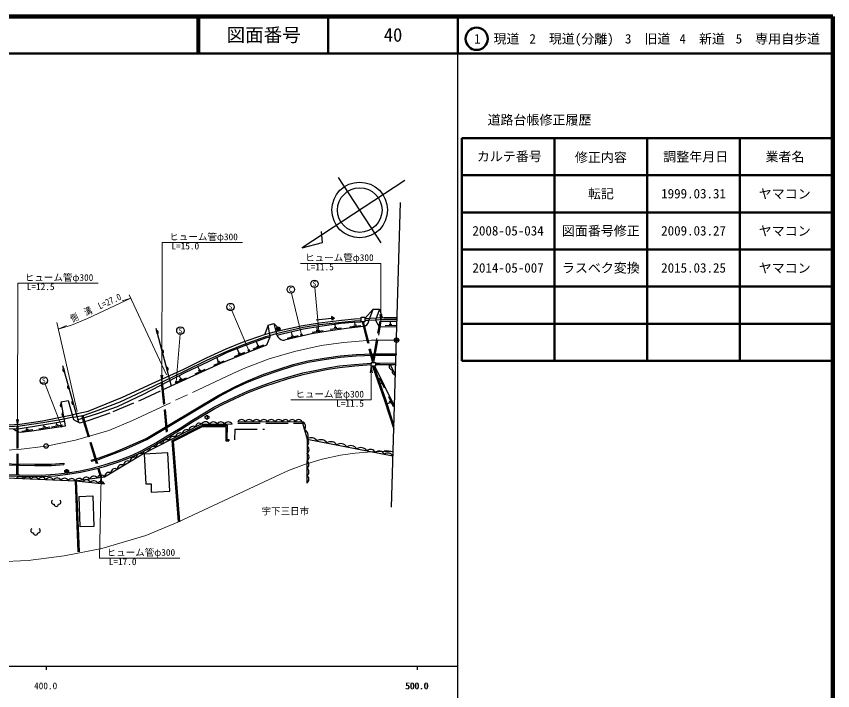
# Model space of a CAD drawing. Units: millimetres at full size, sheet at 1:1000; details may follow other scales. Extents: x 40000 to 680000, y 20000 to 380000.
# Drawn here: x 459943 to 680000, y 198357 to 380000 of the extents above; entities that cross this region are included whole.
import ezdxf
from ezdxf.enums import TextEntityAlignment as Align

# ---------------------------------------------------------------- set-up
doc = ezdxf.new("R2010")
doc.units = ezdxf.units.MM
doc.header["$LTSCALE"] = 1000
doc.header["$PDMODE"] = 32
doc.header["$PDSIZE"] = 500
doc.linetypes.add('CHAIN', pattern=[18.5, 12, -1.5, 3.5, -1.5])
doc.linetypes.add('DASHED', pattern=[7.5, 6, -1.5])
for name, color, linetype, lineweight in [('M-BGD', 7, 'Continuous', 25), ('M-BMK', 2, 'CHAIN', 13), ('M-BMK-OTRS', 5, 'Continuous', 25), ('M-BMK-SRVR', 3, 'Continuous', 25), ('M-STR-HTXT', 7, 'Continuous', 13), ('M-STR-STRC', 7, 'Continuous', 25), ('M-TTL', 2, 'Continuous', 140), ('M-TTL-BAND', 7, 'Continuous', 25), ('M-TTL-FRAM', 2, 'Continuous', 50), ('M-TTL-LINE', 7, 'Continuous', 50)]:
    doc.layers.add(name, color=color, linetype=linetype, lineweight=lineweight)
for name, color, linetype in [('M-BMK-HTXT', 7, 'Continuous'), ('M-OTRS', 6, 'Continuous'), ('M-TTL-TXT', 7, 'Continuous')]:
    doc.layers.add(name, color=color, linetype=linetype)
doc.styles.add('ＭＳ ゴシック', font='')
doc.styles.get('ＭＳ ゴシック').set_extended_font_data('MS Gothic')

# ---------------------------------------------------------------- blocks, each defined once
blk = doc.blocks.new('ent')
at = {"layer": 'M-BGD'}
for centre, start, end in [((-676, -505), 122.72029, 277.24592), ((0, -1100), 180, 0), ((676, -505), 262.75408, 57.27971)]:
    blk.add_arc(centre, 600, start, end, dxfattribs=at)
blk = doc.blocks.new('open_arrow')
at = {"color": 0, "linetype": 'Continuous', "lineweight": -2}
blk.add_lwpolyline([(7.5, 1.25), (0, 0), (7.5, -1.25)], dxfattribs=at)

msp = doc.modelspace()

# ---------------------------------------------------------------- hatches: boundary and pattern name
at = {"layer": 'M-BGD'}
for points in [[(544975, 298128), (545717, 298711), (544869, 299123)], [(497665, 295409, -0.82183), (497924, 294453)], [(530027, 295802, -0.41421), (530527, 296302, -0.41421), (531027, 295802, -1)], [(499082, 290174, -0.82183), (499341, 289218)], [(472975, 284218, -0.82183), (472707, 285171)], [(500348, 285501, -0.82183), (500607, 284545)], [(474267, 279626, -0.82183), (473999, 280580)], [(472266, 274765, -0.82183), (472094, 275741)], [(475452, 275417, -0.82183), (475183, 276370)], [(472700, 272313, -0.82183), (472527, 273289)], [(507836, 268351), (507700, 268619), (505918, 267711), (506054, 267444)], [(511551, 269839), (510097, 269839), (509483, 269526), (509619, 269259), (510169, 269539), (511551, 269539)], [(515551, 269839), (513551, 269839), (513551, 269539), (515551, 269539)], [(504272, 266536), (504136, 266804), (502354, 265896), (502490, 265629)], [(516729, 268423), (516429, 268425), (516414, 266425), (516714, 266423)], [(502424, 263759), (502125, 263735), (502281, 261741), (502580, 261765)], [(502735, 259771), (502436, 259748), (502592, 257754), (502891, 257777)], [(473016, 257443, -0.41421), (473516, 257943, -0.41421), (474016, 257443, -1)], [(503047, 255783), (502748, 255760), (502903, 253766), (503202, 253789)], [(476087, 254856), (475966, 254869), (475785, 254877), (475867, 252879), (476167, 252891)], [(476248, 250893), (475948, 250880), (476030, 248882), (476330, 248894)], [(503358, 251795), (503059, 251772), (503214, 249778), (503514, 249801)], [(476411, 246896), (476111, 246884), (476193, 244885), (476493, 244898)], [(503669, 247807), (503370, 247784), (503526, 245790), (503825, 245813)], [(476574, 242899), (476274, 242887), (476356, 240889), (476655, 240901)], [(476737, 238903), (476437, 238890), (476519, 236892), (476818, 236904)]]:
    msp.add_hatch(color=256, dxfattribs=at).paths.add_polyline_path(points)
at = {"layer": 'M-STR-HTXT'}
for points in [[(541652, 295385, -0.41421), (541681, 295033, -0.41421), (541329, 295004, -1)], [(536959, 294456, -1), (536693, 294033, -1)], [(522716, 290211, -1), (522523, 289749, -1)], [(503242, 281577, -0.41421), (503210, 281225, -0.41421), (502858, 281257, -1)], [(472190, 269792, -1), (471983, 269337, -1)]]:
    msp.add_hatch(color=256, dxfattribs=at).paths.add_polyline_path(points)

# ---------------------------------------------------------------- linework, layer by layer
at = {"layer": 'M-BGD'}
for p, q in [((556134, 301160), (553917, 298633)), ((557857, 301132), (558551, 298862)), ((529359, 297241), (531244, 295396)), ((544922, 298626), (540746, 298176)), ((544869, 299123), (544975, 298128)), ((545717, 298711), (544869, 299123)), ((545717, 298711), (544975, 298128)), ((545997, 296202), (545874, 297099)), ((551296, 296869), (551211, 297621)), ((553917, 298633), (555251, 298699)), ((553917, 298132), (555068, 298189)), ((560839, 297040), (560823, 297885)), ((497511, 295977), (501713, 280461)), ((497665, 295409), (497924, 294453)), ((527866, 296801), (526939, 294344)), ((534347, 293971), (534097, 295055)), ((539672, 294881), (542628, 295391)), ((540754, 295372), (541444, 295491)), ((541099, 295432), (540930, 296414)), ((544552, 295701), (547524, 296108)), ((545650, 296154), (546344, 296249)), ((549839, 296403), (552821, 296739)), ((550949, 296830), (551644, 296908)), ((559346, 296707), (562346, 296774)), ((560490, 297032), (561189, 297048)), ((532953, 293341), (535876, 294016)), ((534006, 293892), (534688, 294049)), ((520040, 289224), (519496, 290559)), ((523824, 290408), (526620, 291495)), ((525113, 291231), (524632, 292468)), ((524787, 291104), (525439, 291358)), ((499082, 290174), (499341, 289218)), ((518763, 288381), (521542, 289511)), ((519716, 289092), (520364, 289356)), ((562306, 289058), (562295, 288708)), ((513204, 286079), (515967, 287248)), ((514469, 286940), (513981, 288132)), ((514146, 286803), (514791, 287076)), ((538634, 286833), (538628, 286831)), ((562134, 283401), (560699, 286220)), ((476798, 270634), (472521, 285832)), ((472975, 284218), (472707, 285171)), ((500348, 285501), (500607, 284545)), ((508135, 283730), (510866, 284972)), ((509376, 284624), (508884, 285707)), ((509058, 284479), (509695, 284769)), ((561877, 274980), (556581, 285747)), ((503050, 281417), (505781, 282659)), ((504291, 282311), (503867, 283244)), ((503972, 282166), (504610, 282456)), ((559161, 279823), (557837, 282515)), ((474267, 279626), (473999, 280580)), ((558499, 281169), (558005, 280925)), ((561641, 274781), (560317, 277473)), ((472266, 274765), (472094, 275741)), ((475452, 275417), (475183, 276370)), ((560710, 275994), (560037, 275663)), ((560864, 275680), (560555, 276308)), ((472700, 272313), (472527, 273289)), ((511344, 272482), (511347, 271482)), ((461399, 268290), (464374, 268676)), ((462501, 268736), (463195, 268826)), ((462848, 268781), (462785, 269263)), ((465987, 268931), (468952, 269387)), ((467078, 269402), (467770, 269509)), ((467424, 269455), (467342, 269989)), ((469457, 269464), (472423, 269919)), ((470548, 269935), (471240, 270041)), ((470894, 269988), (470799, 270609)), ((507700, 268619), (507836, 268351)), ((509483, 269526), (509619, 269259)), ((511551, 269839), (511551, 269539)), ((513551, 269839), (513551, 269539)), ((515551, 269839), (515551, 269539)), ((504136, 266804), (504272, 266536)), ((505918, 267711), (506054, 267444)), ((516714, 266423), (516414, 266425)), ((516729, 268423), (516429, 268425)), ((502354, 265896), (502490, 265629)), ((517242, 265994), (517243, 265694)), ((538312, 266147), (561470, 261597)), ((502125, 263735), (502424, 263759)), ((480077, 260474), (480171, 260137)), ((502281, 261741), (502580, 261765)), ((502436, 259748), (502735, 259771)), ((472725, 259640), (472752, 259291)), ((502592, 257754), (502891, 257777)), ((502748, 255760), (503047, 255783)), ((475785, 254877), (476567, 235715)), ((476087, 254856), (476866, 235727)), ((502903, 253766), (503202, 253789)), ((476167, 252891), (475867, 252879)), ((476248, 250893), (475948, 250880)), ((503059, 251772), (503358, 251795)), ((476330, 248894), (476030, 248882)), ((503214, 249778), (503514, 249801)), ((476411, 246896), (476111, 246884)), ((503370, 247784), (503669, 247807)), ((476493, 244898), (476193, 244885)), ((503526, 245790), (503825, 245813)), ((476574, 242899), (476274, 242887)), ((476655, 240901), (476356, 240889)), ((476737, 238903), (476437, 238890)), ((476818, 236904), (476519, 236892))]:
    msp.add_line(p, q, dxfattribs=at)
at = {"layer": 'M-BGD', "linetype": 'DASHED'}
for p, q in [((553167, 297745), (555930, 286762)), ((553477, 297745), (556107, 287286)), ((555068, 298189), (556779, 298274)), ((555251, 298699), (556972, 298784)), ((556107, 287286), (558001, 297861)), ((556318, 286759), (558307, 297868)), ((528184, 294665), (529877, 295070)), ((528274, 294057), (530059, 294541)), ((499003, 281438), (500476, 266875)), ((499291, 281576), (500760, 267048)), ((472723, 272182), (475008, 272689)), ((472835, 271550), (475182, 272083)), ((477534, 272440), (482632, 255807)), ((477830, 272499), (482934, 255848)), ((460089, 269626), (460021, 256538)), ((460389, 269647), (460321, 256529)), ((519678, 270422), (537067, 270408))]:
    msp.add_line(p, q, dxfattribs=at)
at = {"layer": 'M-BGD'}
for points in [[(554065, 296669), (554448, 296933), (554757, 297342), (555002, 298004), (556134, 301160), (557857, 301132), (556727, 298135), (557759, 296372), (562531, 296478)], [(499559, 279461), (503667, 281368), (515060, 286550), (522153, 289436), (527478, 291508), (528331, 293672), (527866, 296801), (529359, 297241), (529877, 295070), (530203, 294119), (530458, 293649), (530813, 293297), (531261, 292974), (531733, 292787), (532107, 292813), (532566, 292944), (539554, 294556), (543964, 295317), (548936, 295999), (552764, 296431), (554065, 296669)], [(529877, 295070), (531764, 295521), (537208, 296725), (541637, 297449), (547625, 298143), (551076, 298474), (552895, 298582)], [(530059, 294541), (531876, 295033), (537302, 296234), (541706, 296954), (547677, 297646), (551115, 297975), (552895, 298082)], [(530203, 294119), (531988, 294546), (537376, 295847), (541763, 296548), (547482, 297315), (550676, 297582), (552895, 297745)], [(556779, 298274), (559019, 298385), (562589, 298385)], [(556972, 298784), (559006, 298885), (562604, 298885)], [(558001, 297861), (559031, 297885), (562574, 297885)], [(475008, 272689), (476369, 272993), (479298, 273686), (481749, 274599), (488587, 277430), (496538, 281066), (505073, 284990), (511207, 288041), (516493, 290421), (520935, 292221), (527143, 294416), (528184, 294665)], [(475209, 271987), (475914, 272116), (478241, 272582), (482013, 273877), (487977, 276179), (496876, 280414), (505253, 284443), (511482, 287465), (516746, 289842), (521148, 291640), (527209, 293769), (528274, 294057)], [(476575, 271426), (476623, 271432), (479858, 272373), (482350, 273190), (487226, 274932), (494188, 278259), (505483, 284077), (511707, 287060), (516886, 289501), (521289, 291286), (527427, 293456), (528331, 293672)], [(480077, 260474), (481960, 260996), (486189, 262526), (489196, 263728), (494971, 266281), (514391, 277888), (518811, 280239), (522115, 281751), (526702, 283575), (530458, 284868), (534591, 286173), (538554, 287174), (542897, 287946), (547257, 288527), (551563, 288892), (556034, 289081), (562306, 289058)], [(480171, 260137), (482067, 260662), (486313, 262199), (489331, 263406), (495132, 265969), (514563, 277583), (518966, 279925), (522253, 281429), (526823, 283247), (530567, 284536), (534687, 285836), (538634, 286833), (542951, 287600), (547295, 288179), (551585, 288542), (556041, 288731), (562295, 288708)], [(439644, 256737), (460789, 256115), (466607, 256049), (470435, 256237), (473870, 256647), (477220, 257181), (480555, 257923), (483744, 258780), (487533, 259974), (491373, 261467), (493922, 262720), (497751, 264792), (500397, 266357), (504347, 268770), (507446, 270803), (513418, 274330), (515688, 275502), (518912, 277081), (522445, 278666), (526633, 280251), (529950, 281410), (533270, 282437), (537288, 283557), (540030, 284149), (544012, 284960), (547100, 285451), (551178, 285861), (555626, 286174), (555637, 286174)], [(439656, 257137), (460798, 256515), (466600, 256449), (470401, 256636), (473815, 257043), (477145, 257574), (480460, 258312), (483632, 259164), (487400, 260351), (491212, 261833), (493738, 263076), (497554, 265140), (500191, 266700), (504133, 269108), (507234, 271142), (513225, 274680), (515508, 275859), (518742, 277443), (522292, 279036), (526496, 280627), (529825, 281790), (533157, 282821), (537192, 283945), (539948, 284540), (543941, 285354), (547049, 285847), (551144, 286260), (555612, 286574), (555640, 286574)], [(556759, 286174), (557931, 286174), (562220, 286246)], [(556761, 286574), (557928, 286574), (562232, 286646)], [(555995, 285751), (559227, 276534), (561689, 268777)], [(556314, 285749), (559511, 276629), (561716, 269682)], [(459212, 268930), (459766, 268457), (460538, 268081), (461196, 267961), (464092, 268337), (473157, 269729), (472018, 276170), (473913, 276505), (475371, 271421), (475958, 271067), (477062, 270497), (478441, 270885)], [(393856, 272298), (397431, 271952), (400089, 271646), (403592, 271399), (413595, 270761), (416800, 270685), (431545, 270199), (439685, 270054), (449630, 269972), (457903, 269972), (460857, 270112), (466981, 271058), (472723, 272182)], [(393880, 271793), (397412, 271352), (400099, 271027), (403610, 270666), (408495, 270305), (412829, 270134), (416879, 269970), (429555, 269562), (439582, 269345), (449251, 269344), (457915, 269472), (460939, 269686), (467068, 270566), (472816, 271547), (472835, 271550)], [(393909, 271194), (397312, 270762), (399997, 270429), (403553, 270081), (408580, 269755), (413615, 269518), (417622, 269360), (430385, 268976), (439760, 268781), (449630, 268778), (457590, 268889), (460958, 268975), (466964, 269921), (472908, 270988), (472934, 270991)], [(519679, 270822), (536951, 270808), (538312, 266147), (538229, 254280)], [(475785, 254877), (483689, 255951), (494075, 262186), (509852, 270212), (518170, 270146)], [(503681, 243796), (501972, 265701), (510097, 269839), (516740, 269839), (516710, 265991), (517242, 265994)], [(503980, 243819), (502286, 265525), (510169, 269539), (516438, 269539), (516408, 265689), (517243, 265694)], [(494377, 262030), (494832, 254111), (496250, 254111), (496250, 251819), (501356, 252056), (500763, 262412), (494377, 262046)], [(439729, 259865), (452317, 259590), (464920, 259326), (469375, 259377), (472725, 259640)], [(439722, 259515), (452310, 259241), (464918, 258976), (469390, 259027), (472752, 259291)], [(419195, 256852), (435988, 256465), (436805, 255995), (445102, 255120), (445102, 256183), (475966, 254869), (483683, 254033)]]:
    msp.add_lwpolyline(points, dxfattribs=at)
for points in [[(552895, 298961), (553917, 298961), (553917, 297745), (552895, 297745)], [(555641, 286763), (556763, 286756), (556756, 285746), (555635, 285753)], [(476897, 250691), (480530, 250823), (480828, 242606), (477196, 242474)]]:
    msp.add_lwpolyline(points, close=True, dxfattribs=at)
at = {"layer": 'M-BGD', "linetype": 'DASHED'}
for points in [[(478441, 270885), (479578, 271204), (486081, 273547), (493392, 276597), (499559, 279461)], [(518847, 265952), (518892, 268757), (526859, 268757)]]:
    msp.add_lwpolyline(points, dxfattribs=at)
at = {"layer": 'M-BGD'}
for centre in [(530527, 295802), (511345, 271982), (473516, 257443)]:
    msp.add_circle(centre, 500, dxfattribs=at)
for centre, radius, start, end in [((497700, 294906), 505, 296.32218, 93.98037), ((499118, 289670), 505, 296.32218, 93.98037), ((561284, 285631), 831, 134.83772, 279.11703), ((472935, 284721), 505, 116.88762, 274.54581), ((500383, 284998), 505, 296.32218, 93.98037), ((562192, 284318), 919, 147.60233, 266.35242), ((474227, 280129), 505, 116.88762, 274.54581), ((472276, 275270), 505, 111.20202, 268.86021), ((475412, 275920), 505, 116.88762, 274.54581), ((472710, 272818), 505, 111.20202, 268.86021), ((510951, 269422), 1352, 34.81052, 144.29312), ((513056, 269598), 1160, 30.03701, 149.06663), ((515056, 269582), 1160, 30.03701, 149.06663), ((517110, 269468), 1259, 32.63513, 146.46851), ((520678, 270227), 1163, 30.67694, 149.22905), ((522678, 270231), 1160, 30.43818, 149.46781), ((524678, 270229), 1160, 30.43818, 149.46781), ((526678, 270228), 1160, 30.43818, 149.46781), ((528678, 270226), 1160, 30.43818, 149.46781), ((530678, 270224), 1160, 30.43818, 149.46781), ((532542, 270446), 937, 22.90807, 156.99792), ((534280, 270426), 956, 23.65118, 156.25481), ((536053, 270390), 990, 24.95923, 154.94676), ((536593, 269549), 1309, 318.41892, 74.15668), ((505849, 267515), 1160, 57.44563, 176.47525), ((507631, 268421), 1160, 57.44563, 176.47525), ((509243, 269435), 987, 51.85849, 182.06239), ((536903, 267110), 1707, 325.67337, 66.90223), ((502283, 265701), 1160, 57.44563, 176.47525), ((504066, 266608), 1160, 57.44563, 176.47525), ((539389, 264533), 1941, 34.0629, 123.70706), ((496936, 262981), 1160, 57.44563, 176.47525), ((498718, 263888), 1160, 57.44563, 176.47525), ((500501, 264794), 1160, 57.44563, 176.47525), ((537704, 263279), 1160, 300.08154, 59.11116), ((537553, 265216), 1201, 308.38709, 50.80562), ((542074, 264005), 1941, 34.0629, 123.70706), ((544758, 263478), 1941, 34.0629, 123.70706), ((547443, 262950), 1941, 34.0629, 123.70706), ((550128, 262423), 1941, 34.0629, 123.70706), ((493443, 261120), 1160, 61.46415, 180.49377), ((495204, 261978), 1218, 61.93358, 172.34745), ((537689, 261279), 1160, 300.08154, 59.11116), ((552812, 261896), 1941, 34.0629, 123.70706), ((555397, 261868), 1482, 26.52883, 131.24114), ((557744, 261307), 1594, 27.90398, 129.86599), ((560101, 260753), 1609, 31.64633, 126.12363), ((490014, 259062), 1160, 61.46415, 180.49377), ((491729, 260091), 1160, 61.46415, 180.49377), ((537675, 259279), 1160, 300.08154, 59.11116), ((486585, 257003), 1160, 61.46415, 180.49377), ((488299, 258032), 1160, 61.46415, 180.49377), ((537661, 257279), 1160, 300.08154, 59.11116), ((460910, 254740), 1262, 35.14102, 139.98613), ((462907, 254628), 1278, 36.09255, 139.0346), ((464909, 254630), 1226, 32.88986, 142.2373), ((466912, 254665), 1160, 28.04877, 147.07839), ((468910, 254580), 1160, 28.04877, 147.07839), ((470908, 254495), 1160, 28.04877, 147.07839), ((472906, 254410), 1160, 28.04877, 147.07839), ((474838, 254449), 1040, 24.30619, 150.82097), ((476869, 254331), 1213, 42.21151, 153.26164), ((478837, 254698), 1160, 38.22176, 157.25138), ((480819, 254967), 1160, 38.22176, 157.25138), ((482801, 255236), 1160, 38.22176, 157.25138), ((484870, 255973), 1160, 61.46415, 180.49377), ((537651, 255281), 1156, 299.96435, 59.22835), ((478848, 253965), 1160, 24.29701, 143.32664), ((480836, 253749), 1160, 24.29701, 143.32664), ((482743, 253710), 994, 18.95462, 148.66903)]:
    msp.add_arc(centre, radius, start, end, dxfattribs=at)
at = {"layer": 'M-BMK'}
msp.add_lwpolyline([(562419, 292775), (555621, 292744), (548132, 292156), (542128, 291353), (534906, 289754), (528066, 287745), (521737, 285362), (518286, 283761), (491296, 271157), (484835, 268452), (475851, 265827), (467967, 264258), (460545, 263294), (454753, 263052)], dxfattribs=at)
at = {"layer": 'M-BMK-OTRS'}
msp.add_line((561050, 247785), (563547, 329889), dxfattribs=at)
at = {"layer": 'M-BMK-SRVR'}
for p, q in [((564634, 335767), (537036, 317622)), ((558287, 319028), (546750, 336575)), ((542517, 319064), (542168, 322044)), ((537036, 317622), (542517, 319064))]:
    msp.add_line(p, q, dxfattribs=at)
for centre, radius in [((552495, 327837), 7500), ((552519, 327801), 6000), ((562419, 292775), 600), ((467967, 264258), 600)]:
    msp.add_circle(centre, radius, dxfattribs=at)
at = {"layer": 'M-OTRS'}
msp.add_point((562419, 292775), dxfattribs=at)
at = {"layer": 'M-STR-HTXT'}
for p, q in [((541490, 295195), (540411, 306957)), ((490814, 304041), (488467, 303322)), ((500418, 283476), (490388, 304954)), ((536826, 294244), (534160, 305439)), ((522619, 289980), (518062, 300805)), ((476377, 273543), (470843, 297560)), ((471262, 295741), (473500, 296751)), ((503050, 281417), (504092, 294346)), ((472086, 269564), (467708, 280950)), ((561506, 262770), (559073, 263101))]:
    msp.add_line(p, q, dxfattribs=at)
for points in [[(499149, 281508), (499284, 319042), (520934, 319042)], [(558194, 297866), (558160, 313430), (536510, 313430)], [(460251, 269637), (460330, 308084), (481980, 308084)], [(490814, 304041), (479154, 298596), (474806, 296776), (471262, 295741)], [(555635, 285753), (555552, 276674), (533902, 276674)], [(561506, 262770), (556864, 262750), (551297, 262312), (547369, 261787), (542385, 260683), (537590, 259275), (533353, 257680), (530949, 256564), (503439, 243717), (494864, 240128), (482999, 236662), (472833, 234638), (463108, 233375), (454904, 233032)], [(482789, 255828), (482391, 234022), (504041, 234022)]]:
    msp.add_lwpolyline(points, dxfattribs=at)
for centre in [(541490, 295195), (536826, 294244), (522619, 289980), (503050, 281417), (472086, 269564)]:
    msp.add_circle(centre, 250, dxfattribs=at)
at = {"layer": 'M-STR-STRC'}
for centre in [(540319, 307953), (533929, 306412), (517674, 301727), (504173, 295343), (467349, 281883)]:
    msp.add_circle(centre, 1000, dxfattribs=at)
at = {"layer": 'M-TTL'}
for p, q in [((680000, 380000), (40000, 380000)), ((680000, 20000), (680000, 380000))]:
    msp.add_line(p, q, dxfattribs=at)
at = {"layer": 'M-TTL-BAND'}
for p, q in [((579000, 20000), (579000, 370000)), ((40000, 205000), (579000, 205000)), ((468000, 205000), (468000, 204000)), ((568000, 205000), (568000, 204000))]:
    msp.add_line(p, q, dxfattribs=at)
at = {"layer": 'M-TTL-FRAM'}
for p, q in [((580000, 347197), (580000, 287197)), ((580000, 347197), (680000, 347197)), ((580000, 287197), (680000, 287197))]:
    msp.add_line(p, q, dxfattribs=at)
at = {"layer": 'M-TTL-LINE'}
for p, q in [((508747, 380000), (508747, 370000)), ((509247, 380000), (509247, 370000)), ((543997, 380000), (543997, 370000)), ((579000, 380000), (579000, 370000)), ((40000, 370000), (680000, 370000)), ((605000, 347197), (605000, 287197)), ((630000, 347197), (630000, 287197)), ((655000, 347197), (655000, 287197)), ((580000, 337197), (680000, 337197)), ((580000, 327197), (680000, 327197)), ((580000, 317197), (680000, 317197)), ((580000, 307197), (680000, 307197)), ((580000, 297197), (680000, 297197))]:
    msp.add_line(p, q, dxfattribs=at)
msp.add_circle((584031, 373958), 3000, dxfattribs=at)

# ---------------------------------------------------------------- block references
for p in [(470709, 249669), (465138, 241974)]:
    msp.add_blockref('ent', p)
at = {"layer": 'M-STR-HTXT', "xscale": 240, "yscale": 240}
for p, rotation in [((558194, 297866), 90.1), ((555635, 285753), 269.5), ((499149, 281508), 89.8), ((460251, 269637), 89.9), ((482789, 255828), 269)]:
    msp.add_blockref('open_arrow', p, dxfattribs=dict(at, rotation=rotation))

# ---------------------------------------------------------------- texts
at = {"layer": 'M-BMK-HTXT', "style": 'ＭＳ ゴシック'}
msp.add_text('宇下三日市', height=1833, dxfattribs=at).set_placement((532469, 246723), align=Align.MIDDLE_CENTER)
at = {"layer": 'M-STR-HTXT', "style": 'ＭＳ ゴシック'}
for p in [(501184, 319142), (462230, 308184), (484291, 234122)]:
    msp.add_text('ヒューム管φ300', height=1833, dxfattribs=at).set_placement(p, align=Align.BOTTOM_LEFT)
for s, p in [('L=15.0', (501750, 319042)), ('L=11.5', (538041, 313430)), ('L=12.5', (462764, 308084)), ('L=17.0', (484858, 234022))]:
    msp.add_text(s, height=1833, dxfattribs=at).set_placement(p, align=Align.TOP_LEFT)
for p in [(556260, 313530), (553652, 276774)]:
    msp.add_text('ヒューム管φ300', height=1833, dxfattribs=at).set_placement(p, align=Align.BOTTOM_RIGHT)
at = {"layer": 'M-STR-HTXT', "style": 'ＭＳ ゴシック', "width": 0.8}
msp.add_text('側\u3000溝\u3000L=27.0', height=1833, rotation=25.033, dxfattribs=at).set_placement((481967, 300189), align=Align.BOTTOM_CENTER)
at = {"layer": 'M-STR-HTXT', "style": 'ＭＳ ゴシック'}
msp.add_text('L=11.5', height=1833, dxfattribs=at).set_placement((553652, 276674), align=Align.TOP_RIGHT)
at = {"layer": 'M-STR-STRC', "style": 'ＭＳ ゴシック'}
for s, p in [('S', (540319, 307953)), ('C', (533929, 306412)), ('S', (517674, 301727)), ('S', (504173, 295343)), ('S', (467349, 281883))]:
    msp.add_text(s, height=1320, dxfattribs=at).set_placement(p, align=Align.MIDDLE_CENTER)
at = {"layer": 'M-TTL-BAND', "style": 'ＭＳ ゴシック'}
for s, p in [('400.0', (467844, 198195)), ('500.0', (567844, 198195)), ('500.0', (568000, 198195))]:
    msp.add_text(s, height=1833, dxfattribs=at).set_placement(p, align=Align.BOTTOM_CENTER)
at = {"layer": 'M-TTL-TXT', "style": 'ＭＳ ゴシック'}
for s, height, p in [('図面番号', 3666, (526622, 375000)), ('40', 3666, (561497, 375000)), ('1\u3000現道', 2566, (589448, 373958)), ('2\u3000現道(分離)', 2566, (609619, 373958)), ('3\u3000旧道', 2566, (630121, 373958)), ('4\u3000新道', 2566, (644824, 373958)), ('5\u3000専用自歩道', 2566, (665228, 373958)), ('道路台帳修正履歴', 2566, (600968, 352113)), ('カルテ番号', 2566, (592839, 342277)), ('修正内容', 2566, (617509, 342023)), ('調整年月日', 2566, (643089, 342197)), ('業者名', 2566, (667134, 342197)), ('転記', 2566, (617500, 332245)), ('1999.03.31', 2566, (642500, 332245)), ('ヤマコン', 2566, (667077, 332189)), ('2008-05-034', 2566, (592500, 322245)), ('図面番号修正', 2566, (617500, 322245)), ('2009.03.27', 2566, (642500, 322245)), ('ヤマコン', 2566, (667077, 322189)), ('2014-05-007', 2566, (592500, 312245)), ('ラスベク変換', 2566, (617500, 312245)), ('2015.03.25', 2566, (642500, 312245)), ('ヤマコン', 2566, (667077, 312189))]:
    msp.add_text(s, height=height, dxfattribs=at).set_placement(p, align=Align.MIDDLE_CENTER)

doc.saveas('drawing.dxf')
